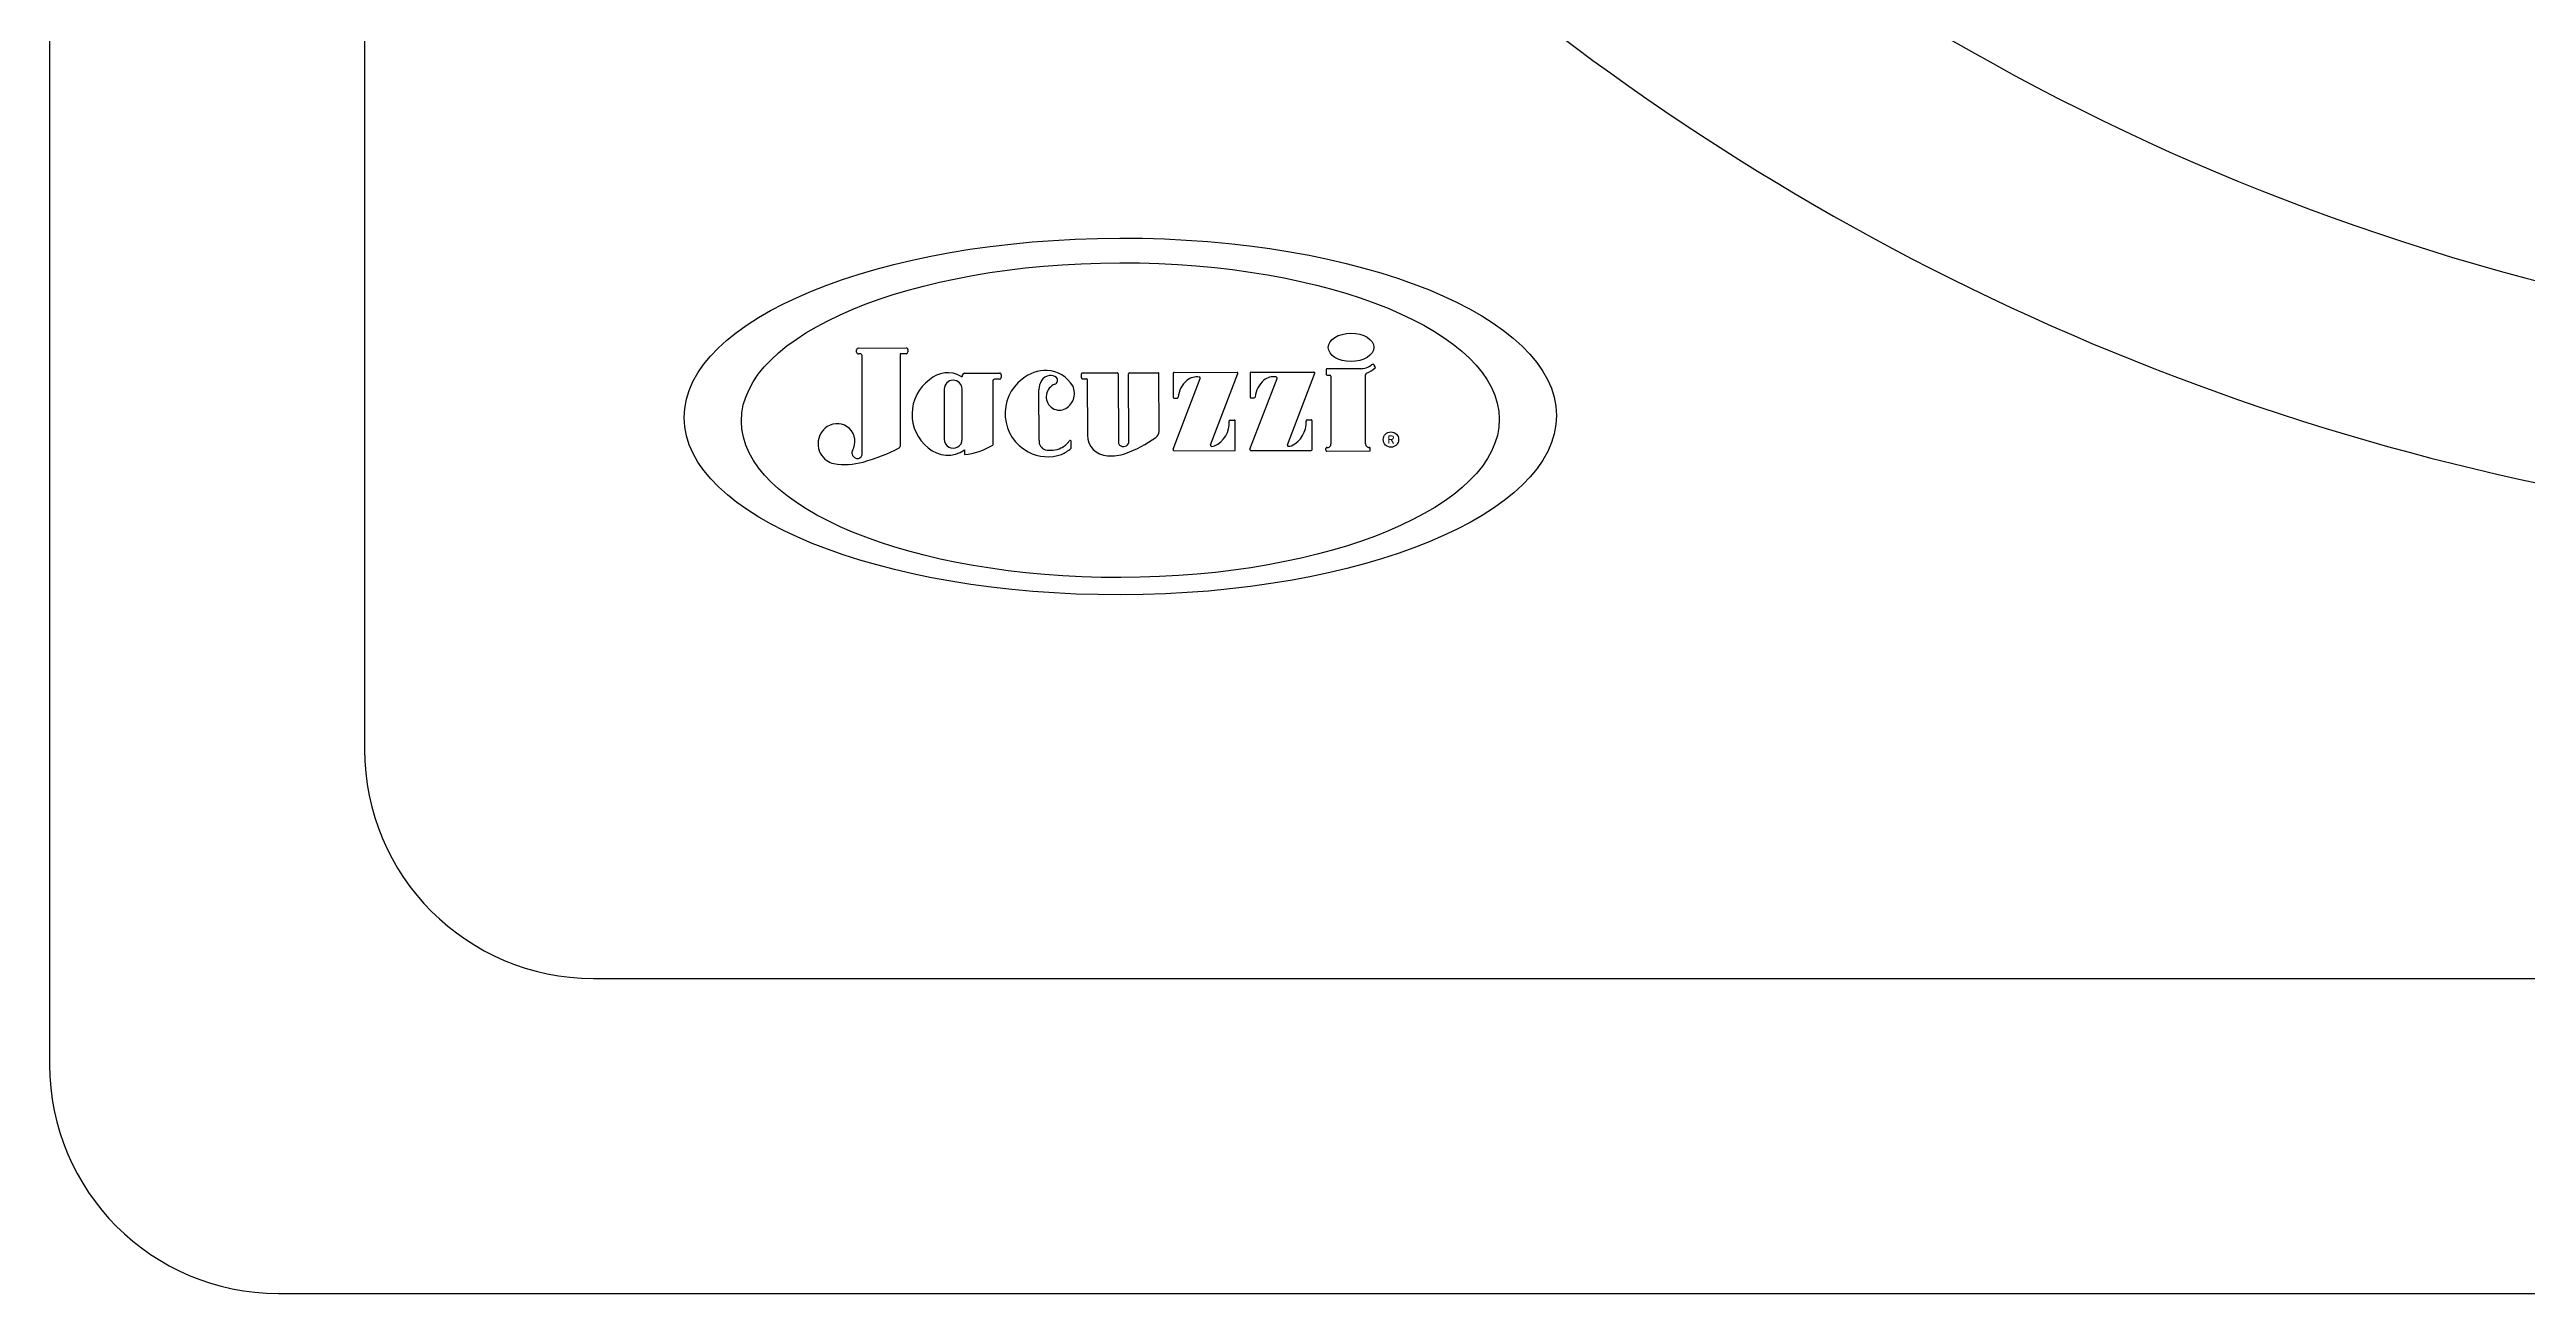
# Model space of a CAD drawing. Header units: millimetres. Extents: x -1086.49 to -1084.89, y 2265.8 to 2266.55.
# Drawn here: x -1086.4931 to -1086.2103, y 2265.7957 to 2265.9377 of the extents above; entities that cross this region are included whole.
import ezdxf
from ezdxf.enums import TextEntityAlignment as Align

# ---------------------------------------------------------------- set-up
doc = ezdxf.new("R2010")
doc.units = ezdxf.units.MM
doc.header["$LTSCALE"] = 10
doc.layers.add('jacuzzi', color=1, linetype='Continuous')
doc.styles.add('ROMANS', font='romans', dxfattribs={"height": 4})

msp = doc.modelspace()

# ---------------------------------------------------------------- linework, layer by layer
at = {"layer": 'jacuzzi'}
for p, q in [((-1086.457159611366, 2266.483568583296), (-1086.457159611366, 2265.857766136246)), ((-1086.400964070859, 2265.903131025904), (-1086.400964702111, 2265.903394320288)), ((-1086.400763050258, 2265.903596941391), (-1086.395305477386, 2265.903610026002)), ((-1086.395102856283, 2265.903408374149), (-1086.395102225031, 2265.903145079766)), ((-1086.400546995834, 2265.902929888208), (-1086.400761449755, 2265.902929374051)), ((-1086.400317385904, 2265.891471234514), (-1086.400344374731, 2265.902728236355)), ((-1086.395303876884, 2265.902942458662), (-1086.396006545514, 2265.902940774004)), ((-1086.396006545514, 2265.902940774004), (-1086.395981206112, 2265.892371744656)), ((-1086.388858849151, 2265.900437492654), (-1086.388859043822, 2265.900518689523)), ((-1086.388657391969, 2265.900721310626), (-1086.384649524776, 2265.900730919546)), ((-1086.384446903673, 2265.900529267693), (-1086.384446208382, 2265.900239262691)), ((-1086.375287811535, 2265.900185787324), (-1086.375288929989, 2265.900652292889)), ((-1086.375188104063, 2265.900753603441), (-1086.371185586478, 2265.900763199535)), ((-1086.371084275926, 2265.900662373609), (-1086.371065315293, 2265.892753919979)), ((-1086.369894214757, 2265.892791059091), (-1086.369913093081, 2265.900665181537)), ((-1086.369812267154, 2265.900766492088), (-1086.366544433597, 2265.900774326767)), ((-1086.366427295804, 2265.894071980469), (-1086.366443123045, 2265.900673500841)), ((-1086.36481149986, 2265.900712657822), (-1086.364804951085, 2265.897981172756)), ((-1086.364710673934, 2265.900813968374), (-1086.357519792868, 2265.900831208616)), ((-1086.360543588644, 2265.892541769701), (-1086.357425152699, 2265.900694030927)), ((-1086.356033676555, 2265.900733702782), (-1086.35602712778, 2265.898002217715)), ((-1086.355932850629, 2265.900835013334), (-1086.348741969563, 2265.900852253576)), ((-1086.351765765339, 2265.892562814661), (-1086.348647329394, 2265.900715075887)), ((-1086.347347541655, 2265.901125159555), (-1086.347346257212, 2265.900589420075)), ((-1086.343382984515, 2265.901235733459), (-1086.347246715729, 2265.901226470107)), ((-1086.347244946661, 2265.900488594148), (-1086.346909912447, 2265.900489397397)), ((-1086.342842982679, 2265.892646298628), (-1086.342861903453, 2265.900538127208)), ((-1086.341740988671, 2265.901458660192), (-1086.341857042844, 2265.901642170908)), ((-1086.39096366669, 2265.898897990427), (-1086.390949958432, 2265.893180294996)), ((-1086.388901156791, 2265.893185207028), (-1086.388914865049, 2265.89890290246)), ((-1086.3854119795, 2265.899832671961), (-1086.385394413246, 2265.892505811959)), ((-1086.384647860235, 2265.900036641588), (-1086.385210327647, 2265.900035293064)), ((-1086.380126765452, 2265.893063570732), (-1086.38014061292, 2265.898839330473)), ((-1086.375186500984, 2265.900084961398), (-1086.37472087342, 2265.900086077746)), ((-1086.374619562869, 2265.89998525182), (-1086.374604400236, 2265.893660939058)), ((-1086.364818266629, 2265.892040505571), (-1086.361733671785, 2265.900104298894)), ((-1086.364703640533, 2265.897880346829), (-1086.36433114743, 2265.897881239887)), ((-1086.356040443324, 2265.892061550531), (-1086.35295584848, 2265.900125343854)), ((-1086.355925817228, 2265.897901391789), (-1086.355553324126, 2265.897902284847)), ((-1086.346808601896, 2265.900388571471), (-1086.346790039961, 2265.892646414452)), ((-1086.358290580691, 2265.895376468025), (-1086.357831901688, 2265.895377567715)), ((-1086.357722556837, 2265.891925646792), (-1086.357730591137, 2265.895276741789)), ((-1086.349512757386, 2265.895397512985), (-1086.349054078383, 2265.895398612675)), ((-1086.348944733533, 2265.891946691751), (-1086.348952767832, 2265.895297786748)), ((-1086.38864023988, 2265.891955055341), (-1086.388638984165, 2265.891431298395)), ((-1086.37644417585, 2265.892217708174), (-1086.376445845993, 2265.892914322453)), ((-1086.347362490715, 2265.891929894575), (-1086.347363005008, 2265.892144405319)), ((-1086.342304121089, 2265.89194202209), (-1086.342304603533, 2265.892143248667)), ((-1086.364700371483, 2265.891869620588), (-1086.357823530862, 2265.891886107914)), ((-1086.355922548178, 2265.891890665548), (-1086.349045707557, 2265.891907152874)), ((-1086.347261180164, 2265.891829068648), (-1086.342404947015, 2265.891840711538)), ((-1086.431025801945, 2265.831632326826), (-1085.693124578415, 2265.831632326826))]:
    msp.add_line(p, q, dxfattribs=at)
at = {"layer": 'jacuzzi', "color": 3}
msp.add_lwpolyline([(-1086.493124578424, 2266.519533550354), (-1086.493124578424, 2265.821801169188, 0.414213562373095), (-1086.466990769003, 2265.795667359767), (-1084.919258387828, 2265.795667359767, 0.414213562373095), (-1084.893124578407, 2265.821801169188), (-1084.893124578407, 2266.519533550354, 0.414213562373095), (-1084.919258387828, 2266.545667359776), (-1086.466990769003, 2266.545667359776, 0.4142135623781917)], format="xyb", close=True, dxfattribs=at)
at = {"layer": 'jacuzzi'}
msp.add_circle((-1086.339946844821, 2265.893146608541), 0.0008795281233252742, dxfattribs=at)
for centre, radius, start, end in [((-1086.141345457763, 2266.170667359771), 0.2681135448452557, 103.0696924534777, 256.9303075465223), ((-1086.150600326567, 2266.163409366902), 0.2813630651625511, 130.0816130310496, 262.8756810678939), ((-1086.400762565633, 2265.903394804913), 0.0002021370590719801, 90.1373672057834, 180.1373672044775), ((-1086.395304992761, 2265.903407889524), 0.000202137059071973, 0.1373672044775305, 90.1373672057834), ((-1086.400761934381, 2265.903131510529), 0.000202137059071973, 180.1373672044775, 270.1373672057834), ((-1086.400546511209, 2265.90272775173), 0.000202137059071973, 0.1373672044775305, 90.1373672057834), ((-1086.395304361509, 2265.90314459514), 0.0002021370590719801, 270.1373672057834, 0.1373672044775305), ((-1086.390567007297, 2265.897676716326), 0.003094256847493373, 60.06042962933837, 132.4134599141381), ((-1086.38895991739, 2265.900437250341), 0.0001010685295359741, 231.5926754904726, 0.1373672044775305), ((-1086.388656907344, 2265.900519174148), 0.000202137059071973, 90.1373672057834, 180.1373672044775), ((-1086.384649040151, 2265.900528783068), 0.0002021370590719723, 0.1373672044775305, 90.1373672057834), ((-1086.379283030398, 2265.896624324672), 0.004406564481407166, 88.73698547944586, 129.0900796953352), ((-1086.378782634509, 2265.899186866187), 0.001279186999375411, 97.24935846074979, 147.3799929289089), ((-1086.379330036678, 2265.897533636386), 0.003499152024925835, 29.66456244351877, 87.63922722532791), ((-1086.378822263961, 2265.899383373344), 0.001079347507778596, 50.9183494906403, 96.47877989178502), ((-1086.37518786175, 2265.900652535202), 0.0001010685295359861, 90.1373672057834, 180.1373672044775), ((-1086.371185344165, 2265.900662131296), 0.0001010685295359861, 0.1373672044775305, 90.1373672057834), ((-1086.369812024842, 2265.900665423849), 0.0001010685295359861, 90.1373672057834, 180.1373672044775), ((-1086.366544191284, 2265.900673258528), 0.0001010685295359861, 0.1373672044775305, 90.1373672057834), ((-1086.364710431621, 2265.900712900135), 0.0001010685295359861, 90.1373672057834, 180.1373672044775), ((-1086.357519550556, 2265.900730140377), 0.0001010685295359861, 339.0669456010049, 90.1373672057834), ((-1086.355932608316, 2265.900733945095), 0.0001010685295359861, 90.1373672057834, 180.1373672044775), ((-1086.348741727251, 2265.900751185337), 0.0001010685295359861, 339.0669456010049, 90.1373672057834), ((-1086.347246473416, 2265.901125401868), 0.0001010685295359428, 90.1373672057834, 180.137367207083), ((-1086.347245188973, 2265.900589662387), 0.0001010685295359434, 180.137367207083, 270.1373672057834), ((-1086.346909670135, 2265.900388329158), 0.0001010685295369488, 0.1373672070830333, 90.1373672057834), ((-1086.343420491831, 2265.903219607314), 0.001984228381217352, 269.1916237347839, 309.5648674735856), ((-1086.342659766975, 2265.900538611833), 0.0002021370590718843, 111.3673539215929, 180.1373672044775), ((-1086.343893839603, 2265.903692883211), 0.003184950653494908, 291.3673539215929, 312.0978477352851), ((-1086.342027883286, 2265.901534129554), 0.0002021370590717919, 32.30970579018503, 129.5648674735855), ((-1086.341826408892, 2265.901404639515), 0.0001010685295339821, 312.0978477343185, 32.30970578948871), ((-1086.389756186454, 2265.896036521854), 0.004878570106247035, 126.4406721388095, 231.6230071160867), ((-1086.38993926587, 2265.898900446443), 0.001024403764509961, 0.1373672044775305, 180.1373672044775), ((-1086.385209843022, 2265.899833156586), 0.0002021370590719723, 90.1373672057834, 180.1373672044775), ((-1086.38464834486, 2265.900238778066), 0.0002021370590719723, 270.1373672057834, 0.1373672044775305), ((-1086.379073441233, 2265.896117601591), 0.004934508117631149, 127.2687107317551, 242.4044845168584), ((-1086.377964130327, 2265.898807031141), 0.002176722243480897, 150.5746549226774, 179.1497843332641), ((-1086.377788577615, 2265.898028544567), 0.001527967815752848, 110.4206801785412, 290.871665590244), ((-1086.378473806288, 2265.899898088798), 0.0004632812698082113, 289.1668930897394, 44.22462759024319), ((-1086.378064406589, 2265.898398048407), 0.001975523971358475, 294.5309438360949, 26.04454625364453), ((-1086.375186743296, 2265.900186029637), 0.0001010685295359861, 180.1373672044775, 270.1373672057834), ((-1086.374720631108, 2265.899985009507), 0.0001010685295359861, 0.1373672044775305, 90.1373672057834), ((-1086.364703882846, 2265.897981415068), 0.0001010685295359861, 180.1373672044775, 270.1373672057834), ((-1086.364331389743, 2265.897982308126), 0.0001010685295359861, 270.1373672057834, 355.1961931862534), ((-1086.361401764046, 2265.89773610456), 0.00283888434773333, 130.2946976690927, 175.1961931862534), ((-1086.362122726756, 2265.898531459153), 0.00176634188913663, 80.47481418097206, 129.142195563276), ((-1086.361851265078, 2265.900149281156), 0.000125903083190521, 339.0669456010049, 80.47481418097206), ((-1086.355926059541, 2265.898002460028), 0.0001010685295359861, 180.1373672044775, 270.1373672057834), ((-1086.355553566438, 2265.898003353086), 0.0001010685295359861, 270.1373672057834, 355.1961931862534), ((-1086.352623940741, 2265.89775714952), 0.00283888434773333, 130.2946976690927, 175.1961931862534), ((-1086.353344903451, 2265.898552504113), 0.00176634188913663, 80.47481418097206, 129.142195563276), ((-1086.353073441773, 2265.900170326116), 0.000125903083190521, 339.0669456010049, 80.47481418097206), ((-1086.403186255874, 2265.892915892935), 0.002039393732610357, 329.5255563634256, 123.3749714257251), ((-1086.361307322378, 2265.89504411254), 0.002898195868127129, 294.9649017816985, 3.914580828420879), ((-1086.358290278838, 2265.895250565304), 0.000125903083190521, 90.1373672057834, 183.9145808284209), ((-1086.357831659376, 2265.895276499476), 0.0001010685295359861, 0.1373672044775305, 90.1373672057834), ((-1086.352529499073, 2265.8950651575), 0.002898195868127129, 294.9649017816985, 3.914580828420879), ((-1086.349512455532, 2265.895271610264), 0.000125903083190521, 90.1373672057834, 183.9145808284209), ((-1086.349053836071, 2265.895297544435), 0.0001010685295359861, 0.1373672044775305, 90.1373672057834), ((-1086.403030676341, 2265.8926606329), 0.002338168755654554, 123.117673034779, 234.9462195752179), ((-1086.406315089597, 2265.912286928381), 0.02254672719190852, 285.6977984095199, 296.9818145082773), ((-1086.39618334259, 2265.89237126003), 0.0002021370590720159, 298.9605210628729, 0.1373672044775305), ((-1086.390547661837, 2265.894744125485), 0.003378930419816501, 228.5372312027634, 304.3679008496808), ((-1086.389925557611, 2265.893182751012), 0.00102440376451021, 180.1373672044775, 0.1373672044775305), ((-1086.389566140445, 2265.899666777707), 0.008287504947865445, 276.4233544116349, 300.2235757066646), ((-1086.379106204223, 2265.892959757038), 0.001025827716647735, 174.1917280030313, 252.6762477293623), ((-1086.378835874765, 2265.894865831659), 0.002942258409151663, 258.7145627061589, 294.3570343185045), ((-1086.378664723845, 2265.894379768225), 0.002429280079997411, 295.4077242569349, 324.9957631748127), ((-1086.379747873846, 2265.896135952342), 0.005171036970077498, 295.1404471260665, 309.0463140990158), ((-1086.376571748714, 2265.8929140206), 0.000125903083190521, 0.1373672044775305, 144.9957631748127), ((-1086.376570078572, 2265.89221740632), 0.0001259030831905228, 309.2685304721701, 0.1373672044775305), ((-1086.37223297808, 2265.893666624577), 0.002371428971831493, 180.1373672044775, 268.0606106422013), ((-1086.370863178815, 2265.892754404604), 0.0002021370590738879, 180.1373672044775, 211.0000103647926), ((-1086.370489502543, 2265.892978932052), 0.0006380803251318741, 211.000010367026, 334.4010617857525), ((-1086.375775408374, 2265.906097372001), 0.01555807170822836, 290.802301926261, 305.2158692029831), ((-1086.370096351235, 2265.892790574465), 0.0002021370590730048, 334.4010617881023, 0.1373672070830333), ((-1086.367235841716, 2265.894070041968), 0.0008085482362874812, 302.3066929268041, 0.1373672044775305), ((-1086.364700673337, 2265.89199552331), 0.000125903083190521, 159.0669456010049, 270.1373672057834), ((-1086.360425995351, 2265.89249678744), 0.000125903083190521, 159.0669456010049, 274.2116874758194), ((-1086.360614536671, 2265.895057081378), 0.002693129773496096, 274.2116874758194, 281.3591722403721), ((-1086.357823773175, 2265.891987176153), 0.0001010685295359861, 270.1373672057834, 0.1373672044775305), ((-1086.355922850032, 2265.892016568269), 0.000125903083190521, 159.0669456010049, 270.1373672057834), ((-1086.351648172046, 2265.892517832399), 0.000125903083190521, 159.0669456010049, 274.2116874758194), ((-1086.351836713366, 2265.895078126337), 0.002693129773496096, 274.2116874758194, 281.3591722403721), ((-1086.34904594987, 2265.892008221113), 0.0001010685295359861, 270.1373672057834, 0.1373672044775305), ((-1086.347261936769, 2265.892144647632), 0.0001010685295359861, 82.30973430755107, 180.1373672044775), ((-1086.347261422476, 2265.891930136887), 0.0001010685295359861, 180.1373672044775, 270.1373672057834), ((-1086.347194312917, 2265.892645445202), 0.0004042741181439446, 262.3097343075511, 0.1373672044775305), ((-1086.342438709723, 2265.892647267879), 0.0004042741181439446, 180.1373672044775, 273.748518460866), ((-1086.342405671772, 2265.892143006354), 0.0001010685295359861, 0.1373672044775305, 93.74851846086598), ((-1086.342405189328, 2265.891941779777), 0.0001010685295359861, 270.1373672057834, 0.1373672044775305), ((-1086.403216602998, 2265.892395631874), 0.002014449331048336, 234.9462195752179, 260.3127703245211), ((-1086.402267538637, 2265.897955348063), 0.007654588271674505, 260.3127703245211, 285.5556992665694), ((-1086.400994552216, 2265.891626197264), 0.0005036123327620839, 149.5255563634256, 195.9125308865008), ((-1086.400772354327, 2265.89168954454), 0.000734663796971584, 195.9125308865008, 246.2656193350626), ((-1086.400865351884, 2265.891478035123), 0.0005036123327620839, 246.2656193350626, 297.3402966621723), ((-1086.40094181128, 2265.891625917206), 0.0006700910093612465, 297.3402966621723, 316.6662975909009), ((-1086.4009375051, 2265.89156632931), 0.0006273681827654669, 320.3573090629503, 351.2816535565609), ((-1086.379127212734, 2265.895910595935), 0.004726389212905732, 241.8197310170589, 289.480631248987), ((-1086.371843128882, 2265.895933446908), 0.004660662338205421, 264.2109423980672, 289.9874938609037), ((-1086.431025801945, 2265.857766136246), 0.02613380942080807, 180, 270)]:
    msp.add_arc(centre, radius, start, end, dxfattribs=at)
for centre, major_axis, ratio in [((-1086.370847399473, 2265.895779938676), (-0.04980839893157929, -0.0001194163644387878), 0.4087758624858927), ((-1086.370846389837, 2265.895358821013), (-0.04327108569600785, -0.0001037430604070317), 0.4152232476980265), ((-1086.344502077764, 2265.90366995243), (-0.002601192018869968, -6.236395884303234e-06), 0.6218033982988019)]:
    msp.add_ellipse(centre, major_axis=major_axis, ratio=ratio, dxfattribs=at)

# ---------------------------------------------------------------- texts
at = {"layer": 'jacuzzi', "style": 'ROMANS'}
msp.add_text('R', height=0.0008813215823336469, rotation=0.1373672044775305, dxfattribs=at).set_placement((-1086.339946844821, 2265.893146608541), align=Align.MIDDLE_CENTER)

doc.saveas('drawing.dxf')
